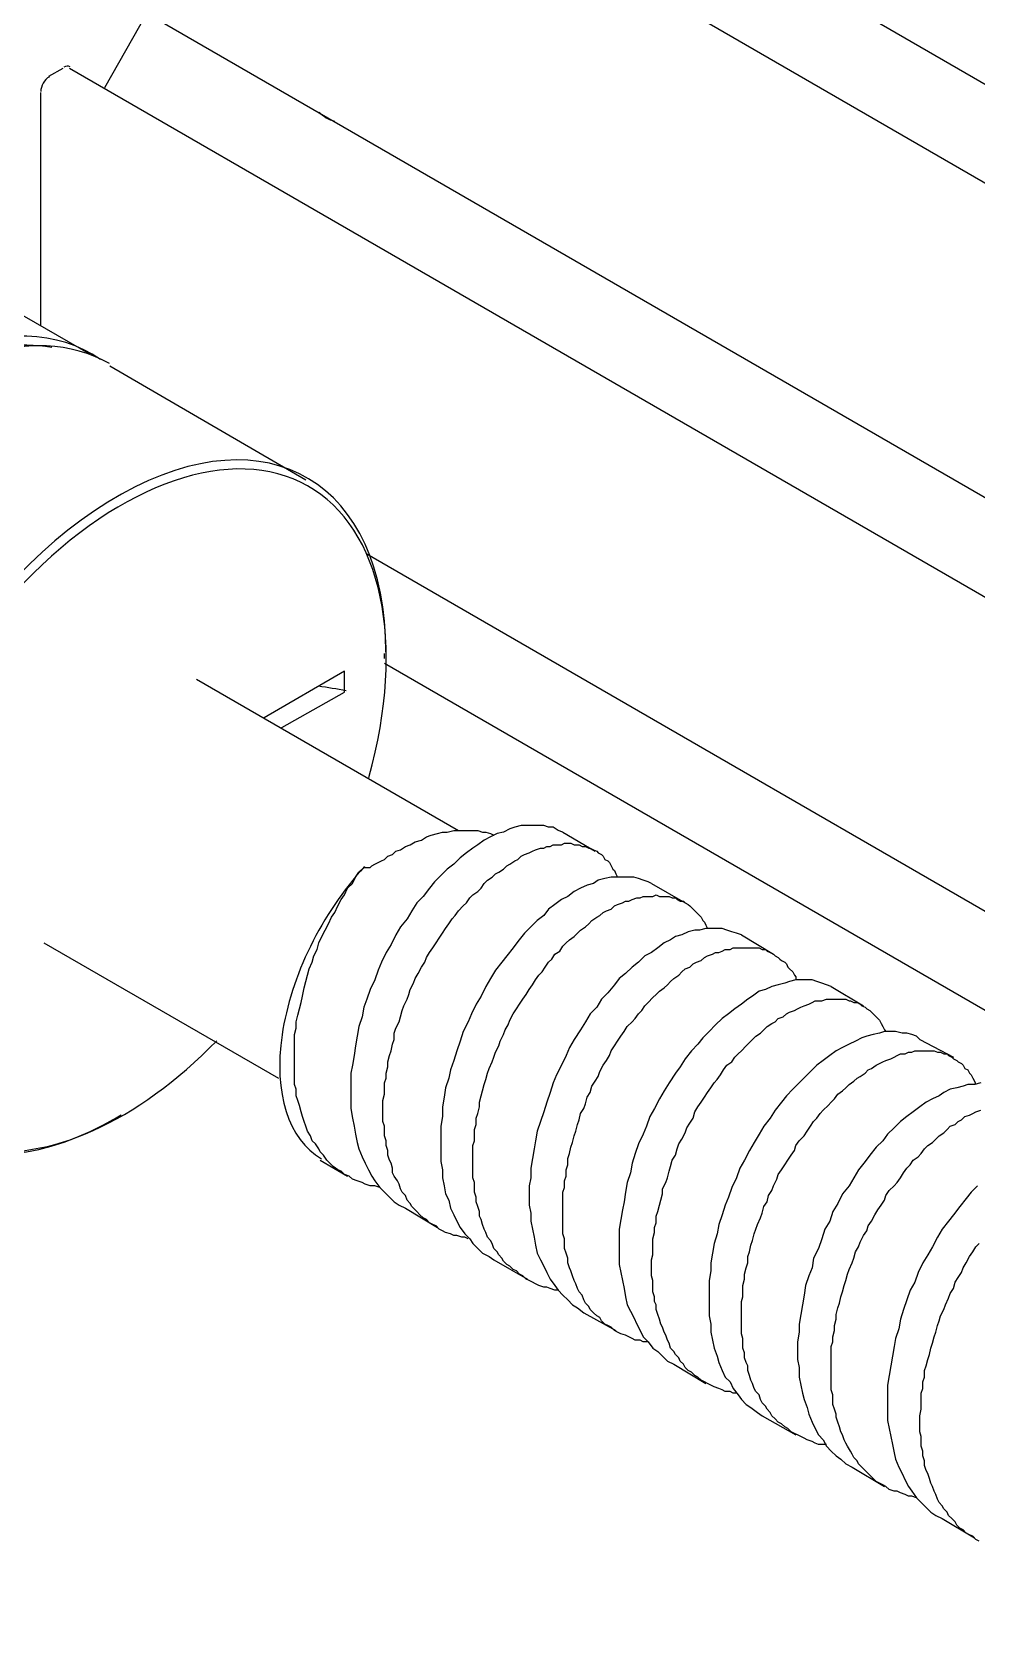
# Model space of a CAD drawing. Extents: x 23 to 317, y -101 to 289.
# Drawn here: x 67.52 to 76.34, y 85.41 to 100.46 of the extents above; entities that cross this region are included whole.
import ezdxf

# ---------------------------------------------------------------- set-up
doc = ezdxf.new("R2010")
doc.units = 0
doc.layers.get('0').update_dxf_attribs({"linetype": 'CONTINUOUS'})

msp = doc.modelspace()

# ---------------------------------------------------------------- linework, layer by layer
at = {"color": 7}
for points in [[(67.61677, 105.062047), (107.961018, 81.768047)], [(67.871923, 103.996407), (108.636424, 80.447253)], [(67.61677, 101.204729), (110.37747, 76.51489)], [(68.202122, 99.943971), (68.592356, 100.634386)], [(67.676806, 100.049034), (67.811887, 100.12408)], [(67.871923, 100.12408), (110.37747, 75.58433)], [(67.601761, 97.722636), (67.601761, 99.898944)], [(68.06704, 97.452474), (66.23594, 98.503105)], [(68.247149, 97.347411), (70.078249, 96.28177)], [(70.648592, 95.591355), (110.37747, 72.642562)], [(70.813691, 94.615769), (70.813691, 94.660796)], [(70.813691, 94.570742), (110.37747, 71.727012)], [(69.057636, 94.420652), (71.504106, 93.009804)], [(69.853114, 93.970381), (70.438466, 94.300579), (70.438466, 94.495697), (69.688015, 94.060435)], [(72.479692, 92.994795), (72.434665, 93.009804), (72.389638, 93.039822), (72.344611, 93.039822), (72.299584, 93.054831), (72.254557, 93.054831), (72.194521, 93.054831), (72.149494, 93.054831), (72.089458, 93.054831), (72.029422, 93.039822), (71.984395, 93.024813), (71.924359, 92.994795), (71.864323, 92.979786), (71.804287, 92.949768), (71.74425, 92.91975), (71.684214, 92.874722), (71.639187, 92.844704), (71.579151, 92.799677), (71.519115, 92.75465), (71.459079, 92.694614), (71.399043, 92.649587), (71.339007, 92.589551), (71.278971, 92.529515), (71.233944, 92.469479), (71.173908, 92.394434), (71.113872, 92.334398), (71.068845, 92.259353), (71.023817, 92.184308), (70.963781, 92.109262), (70.918754, 92.034217), (70.873727, 91.944163), (70.8287, 91.869118), (70.783673, 91.779064), (70.753655, 91.704019), (70.723637, 91.613965), (70.67861, 91.523911), (70.648592, 91.433856), (70.618574, 91.358811), (70.603565, 91.268757), (70.573547, 91.178703), (70.558538, 91.088649), (70.543529, 90.998595), (70.52852, 90.908541), (70.513511, 90.818487), (70.498502, 90.743442), (70.498502, 90.653387), (70.498502, 90.563333), (70.498502, 90.488288), (70.498502, 90.413243), (70.513511, 90.323189), (70.52852, 90.248144), (70.543529, 90.173099), (70.558538, 90.098054), (70.573547, 90.038018), (70.603565, 89.962972), (70.633583, 89.902936), (70.663601, 89.8429), (70.693619, 89.782864), (70.723637, 89.737837), (70.768664, 89.677801), (70.813691, 89.632774), (70.858718, 89.587747), (70.903745, 89.54272), (70.948772, 89.512702), (71.008808, 89.482684)], [(70.618574, 92.664596), (70.633583, 92.664596), (70.648592, 92.664596), (70.663601, 92.664596), (70.67861, 92.664596), (70.693619, 92.679605), (70.723637, 92.694614), (70.753655, 92.709623), (70.783673, 92.724632), (70.813691, 92.739641), (70.843709, 92.769659), (70.888736, 92.784668), (70.918754, 92.814686), (70.963781, 92.829695), (71.008808, 92.859713), (71.053836, 92.874722), (71.098863, 92.904741), (71.158899, 92.91975), (71.203926, 92.949768), (71.248953, 92.964777), (71.308989, 92.979786), (71.354016, 92.994795), (71.399043, 92.994795), (71.459079, 93.009804), (71.504106, 93.009804), (71.549133, 93.009804), (71.59416, 93.009804), (71.639187, 93.009804), (71.684214, 93.009804), (71.729241, 92.994795), (71.759259, 92.994795), (71.804287, 92.979786), (71.834305, 92.964777)], [(71.59416, 89.197512), (71.564142, 89.212521), (71.534124, 89.212521), (71.489097, 89.22753), (71.459079, 89.22753), (71.429061, 89.242539), (71.384034, 89.257548), (71.354016, 89.272557), (71.323998, 89.287567), (71.29398, 89.317585), (71.263962, 89.332594), (71.233944, 89.347603), (71.203926, 89.377621), (71.173908, 89.39263), (71.14389, 89.422648), (71.113872, 89.452666), (71.098863, 89.467675), (71.068845, 89.497693), (71.053836, 89.527711), (71.023817, 89.557729), (71.008808, 89.602756), (70.97879, 89.632774), (70.963781, 89.662792), (70.948772, 89.707819), (70.933763, 89.737837), (70.903745, 89.782864), (70.888736, 89.812882), (70.888736, 89.857909), (70.873727, 89.902936), (70.858718, 89.932954), (70.843709, 89.977981), (70.843709, 90.023009), (70.8287, 90.068036), (70.8287, 90.113063), (70.813691, 90.15809), (70.813691, 90.203117), (70.813691, 90.248144), (70.798682, 90.293171), (70.798682, 90.353207), (70.798682, 90.398234), (70.798682, 90.443261), (70.798682, 90.488288), (70.813691, 90.548324), (70.813691, 90.593351), (70.813691, 90.653387), (70.8287, 90.698414), (70.8287, 90.743442), (70.843709, 90.803478), (70.843709, 90.848505), (70.858718, 90.908541), (70.873727, 90.953568), (70.888736, 91.013604), (70.903745, 91.058631), (70.903745, 91.118667), (70.918754, 91.163694), (70.948772, 91.22373), (70.963781, 91.268757), (70.97879, 91.328793), (70.993799, 91.37382), (71.023817, 91.433856), (71.038826, 91.478884), (71.053836, 91.523911), (71.083854, 91.583947), (71.098863, 91.628974), (71.128881, 91.674001), (71.158899, 91.734037), (71.188917, 91.779064), (71.203926, 91.824091), (71.233944, 91.869118), (71.263962, 91.914145), (71.29398, 91.959172), (71.323998, 92.004199), (71.354016, 92.049226), (71.384034, 92.094253), (71.414052, 92.13928), (71.44407, 92.184308), (71.474088, 92.214326), (71.504106, 92.259353), (71.549133, 92.30438), (71.579151, 92.334398), (71.609169, 92.379425), (71.639187, 92.409443), (71.684214, 92.439461), (71.714232, 92.469479), (71.74425, 92.514506), (71.774269, 92.544524), (71.819296, 92.574542), (71.849314, 92.60456), (71.879332, 92.619569), (71.924359, 92.649587), (71.954377, 92.679605), (71.984395, 92.694614), (72.029422, 92.724632), (72.05944, 92.739641), (72.089458, 92.769659), (72.119476, 92.784668), (72.164503, 92.799677), (72.194521, 92.814686), (72.224539, 92.829695), (72.269566, 92.844704), (72.299584, 92.844704), (72.329602, 92.859713), (72.35962, 92.859713), (72.389638, 92.874722), (72.419656, 92.874722), (72.464683, 92.874722), (72.494702, 92.889732), (72.52472, 92.889732), (72.554738, 92.889732), (72.584756, 92.874722), (72.614774, 92.874722), (72.629783, 92.874722), (72.659801, 92.859713), (72.689819, 92.859713), (72.719837, 92.844704), (72.734846, 92.844704), (72.764864, 92.829695), (72.794882, 92.814686), (72.809891, 92.799677), (72.839909, 92.784668), (72.854918, 92.769659), (72.869927, 92.739641), (72.899945, 92.724632), (72.914954, 92.709623), (72.929963, 92.679605), (72.944972, 92.649587), (72.959981, 92.634578), (72.97499, 92.60456), (72.989999, 92.574542)], [(72.479692, 92.994795), (72.779873, 92.814686)], [(70.768664, 89.677801), (70.723637, 89.69281), (70.67861, 89.69281), (70.633583, 89.707819), (70.603565, 89.722828), (70.558538, 89.737837), (70.513511, 89.752846), (70.483493, 89.782864), (70.438466, 89.797873), (70.408448, 89.827891), (70.37843, 89.8429), (70.333403, 89.872918), (70.303384, 89.902936), (70.273366, 89.932954), (70.243348, 89.977981), (70.21333, 90.008), (70.198321, 90.038018), (70.168303, 90.083045), (70.138285, 90.113063), (70.123276, 90.15809), (70.093258, 90.203117), (70.078249, 90.248144), (70.06324, 90.293171), (70.048231, 90.338198), (70.033222, 90.383225), (70.018213, 90.443261), (70.003204, 90.488288), (69.988195, 90.533315), (69.988195, 90.593351), (69.973186, 90.638378), (69.973186, 90.698414), (69.973186, 90.758451), (69.973186, 90.818487), (69.973186, 90.863514), (69.973186, 90.92355), (69.973186, 90.983586), (69.973186, 91.043622), (69.973186, 91.103658), (69.988195, 91.163694), (69.988195, 91.22373), (70.003204, 91.283766), (70.018213, 91.343802), (70.033222, 91.403838), (70.048231, 91.463875), (70.06324, 91.53892), (70.078249, 91.598956), (70.093258, 91.658992), (70.108267, 91.719028), (70.138285, 91.779064), (70.153294, 91.8391), (70.183312, 91.899136), (70.198321, 91.959172), (70.228339, 92.019208), (70.258357, 92.079244), (70.288375, 92.13928), (70.318393, 92.199317), (70.348412, 92.244344), (70.37843, 92.30438), (70.408448, 92.364416), (70.438466, 92.409443), (70.468484, 92.469479), (70.513511, 92.514506), (70.543529, 92.574542), (70.573547, 92.619569), (70.618574, 92.664596)], [(73.305189, 92.514506), (73.275171, 92.529515), (73.230144, 92.544524), (73.185116, 92.559533), (73.140089, 92.574542), (73.080053, 92.574542), (73.035026, 92.574542), (72.97499, 92.574542), (72.929963, 92.574542), (72.869927, 92.559533), (72.809891, 92.544524), (72.764864, 92.514506), (72.704828, 92.499497), (72.644792, 92.469479), (72.584756, 92.439461), (72.52472, 92.394434), (72.464683, 92.364416), (72.404647, 92.319389), (72.344611, 92.274362), (72.299584, 92.214326), (72.239548, 92.169299), (72.179512, 92.109262), (72.119476, 92.049226), (72.05944, 91.974181), (72.014413, 91.914145), (71.954377, 91.8391), (71.90935, 91.779064), (71.849314, 91.704019), (71.804287, 91.628974), (71.759259, 91.553929), (71.714232, 91.463875), (71.669205, 91.388829), (71.624178, 91.298775), (71.59416, 91.22373), (71.549133, 91.133676), (71.519115, 91.043622), (71.489097, 90.953568), (71.459079, 90.863514), (71.429061, 90.77346), (71.414052, 90.698414), (71.384034, 90.60836), (71.369025, 90.518306), (71.354016, 90.428252), (71.354016, 90.338198), (71.339007, 90.248144), (71.339007, 90.173099), (71.339007, 90.083045), (71.339007, 90.008), (71.339007, 89.917945), (71.354016, 89.8429), (71.354016, 89.767855), (71.369025, 89.69281), (71.384034, 89.617765), (71.414052, 89.557729), (71.429061, 89.482684), (71.459079, 89.422648), (71.489097, 89.362612), (71.519115, 89.302576), (71.564142, 89.242539), (71.609169, 89.197512), (71.639187, 89.152485), (71.684214, 89.107458), (71.729241, 89.062431), (71.789278, 89.032413), (71.834305, 89.002395)], [(73.305189, 92.514506), (73.620378, 92.334398)], [(72.434665, 88.717224), (72.404647, 88.717224), (72.35962, 88.732233), (72.329602, 88.747242), (72.299584, 88.747242), (72.254557, 88.762251), (72.224539, 88.77726), (72.194521, 88.792269), (72.164503, 88.807278), (72.134485, 88.822287), (72.104467, 88.852305), (72.074449, 88.867314), (72.044431, 88.897332), (72.014413, 88.912341), (71.984395, 88.942359), (71.954377, 88.957368), (71.924359, 88.987386), (71.90935, 89.017404), (71.879332, 89.047422), (71.864323, 89.07744), (71.834305, 89.107458), (71.819296, 89.152485), (71.804287, 89.182503), (71.774269, 89.212521), (71.759259, 89.257548), (71.74425, 89.287567), (71.729241, 89.332594), (71.714232, 89.377621), (71.699223, 89.407639), (71.699223, 89.452666), (71.684214, 89.497693), (71.669205, 89.54272), (71.669205, 89.587747), (71.654196, 89.632774), (71.654196, 89.677801), (71.654196, 89.722828), (71.639187, 89.767855), (71.639187, 89.812882), (71.639187, 89.857909), (71.639187, 89.917945), (71.639187, 89.962972), (71.639187, 90.008), (71.639187, 90.068036), (71.654196, 90.113063), (71.654196, 90.15809), (71.654196, 90.218126), (71.669205, 90.263153), (71.669205, 90.323189), (71.684214, 90.368216), (71.699223, 90.428252), (71.699223, 90.473279), (71.714232, 90.533315), (71.729241, 90.578342), (71.74425, 90.638378), (71.759259, 90.683405), (71.774269, 90.743442), (71.789278, 90.788469), (71.819296, 90.848505), (71.834305, 90.893532), (71.849314, 90.938559), (71.879332, 90.998595), (71.894341, 91.043622), (71.924359, 91.103658), (71.939368, 91.148685), (71.969386, 91.193712), (71.984395, 91.238739), (72.014413, 91.298775), (72.044431, 91.343802), (72.074449, 91.388829), (72.104467, 91.433856), (72.134485, 91.478884), (72.164503, 91.523911), (72.194521, 91.568938), (72.224539, 91.613965), (72.254557, 91.658992), (72.284575, 91.68901), (72.314593, 91.734037), (72.344611, 91.779064), (72.374629, 91.809082), (72.404647, 91.854109), (72.449674, 91.884127), (72.479692, 91.929154), (72.509711, 91.959172), (72.539729, 91.98919), (72.584756, 92.019208), (72.614774, 92.049226), (72.644792, 92.079244), (72.689819, 92.109262), (72.719837, 92.13928), (72.749855, 92.169299), (72.794882, 92.199317), (72.8249, 92.214326), (72.854918, 92.244344), (72.884936, 92.259353), (72.929963, 92.274362), (72.959981, 92.30438), (72.989999, 92.319389), (73.035026, 92.334398), (73.065044, 92.349407), (73.095062, 92.349407), (73.12508, 92.364416), (73.170107, 92.379425), (73.200126, 92.379425), (73.230144, 92.394434), (73.260162, 92.394434), (73.29018, 92.394434), (73.320198, 92.394434), (73.350216, 92.409443), (73.380234, 92.394434), (73.410252, 92.394434), (73.44027, 92.394434), (73.470288, 92.394434), (73.500306, 92.379425), (73.530324, 92.379425), (73.545333, 92.364416), (73.575351, 92.349407), (73.605369, 92.349407), (73.620378, 92.334398), (73.650396, 92.319389), (73.665405, 92.30438), (73.695423, 92.274362), (73.710432, 92.259353), (73.725441, 92.244344), (73.755459, 92.214326), (73.770468, 92.199317), (73.785477, 92.169299), (73.800486, 92.154289), (73.815495, 92.124271), (73.830504, 92.094253)], [(74.145694, 92.034217), (74.100667, 92.049226), (74.05564, 92.064235), (74.010613, 92.079244), (73.965586, 92.094253), (73.920559, 92.094253), (73.875531, 92.094253), (73.815495, 92.094253), (73.755459, 92.079244), (73.710432, 92.079244), (73.650396, 92.064235), (73.59036, 92.034217), (73.530324, 92.019208), (73.485297, 91.98919), (73.425261, 91.959172), (73.365225, 91.914145), (73.305189, 91.869118), (73.245153, 91.8391), (73.185116, 91.779064), (73.12508, 91.734037), (73.065044, 91.674001), (73.005008, 91.628974), (72.959981, 91.568938), (72.899945, 91.493893), (72.839909, 91.433856), (72.794882, 91.358811), (72.734846, 91.298775), (72.689819, 91.22373), (72.644792, 91.148685), (72.584756, 91.058631), (72.539729, 90.983586), (72.509711, 90.908541), (72.464683, 90.818487), (72.419656, 90.728433), (72.389638, 90.653387), (72.35962, 90.563333), (72.329602, 90.473279), (72.299584, 90.383225), (72.269566, 90.293171), (72.239548, 90.203117), (72.224539, 90.113063), (72.20953, 90.038018), (72.194521, 89.947963), (72.179512, 89.857909), (72.179512, 89.767855), (72.164503, 89.69281), (72.164503, 89.602756), (72.164503, 89.512702), (72.179512, 89.437657), (72.179512, 89.362612), (72.194521, 89.287567), (72.20953, 89.212521), (72.224539, 89.137476), (72.239548, 89.062431), (72.269566, 89.002395), (72.299584, 88.942359), (72.329602, 88.882323), (72.35962, 88.822287), (72.404647, 88.762251), (72.434665, 88.717224), (72.479692, 88.672197), (72.52472, 88.62717), (72.569747, 88.582143), (72.614774, 88.552124), (72.67481, 88.507097)], [(74.145694, 92.034217), (74.445874, 91.854109)], [(67.631779, 91.959172), (69.823096, 90.698414)], [(73.275171, 88.236935), (73.230144, 88.236935), (73.200126, 88.251944), (73.155098, 88.251944), (73.12508, 88.266953), (73.095062, 88.281962), (73.065044, 88.296971), (73.020017, 88.31198), (72.989999, 88.326989), (72.959981, 88.341998), (72.929963, 88.372016), (72.899945, 88.387025), (72.869927, 88.402034), (72.839909, 88.432052), (72.8249, 88.46207), (72.794882, 88.477079), (72.764864, 88.507097), (72.734846, 88.537115), (72.719837, 88.567134), (72.689819, 88.597152), (72.67481, 88.62717), (72.659801, 88.672197), (72.629783, 88.702215), (72.614774, 88.732233), (72.599765, 88.77726), (72.584756, 88.807278), (72.569747, 88.852305), (72.554738, 88.897332), (72.539729, 88.92735), (72.52472, 88.972377), (72.52472, 89.017404), (72.509711, 89.062431), (72.494702, 89.107458), (72.494702, 89.152485), (72.494702, 89.197512), (72.479692, 89.242539), (72.479692, 89.287567), (72.479692, 89.332594), (72.479692, 89.377621), (72.479692, 89.437657), (72.479692, 89.482684), (72.479692, 89.527711), (72.479692, 89.587747), (72.479692, 89.632774), (72.494702, 89.677801), (72.494702, 89.737837), (72.509711, 89.782864), (72.509711, 89.8429), (72.52472, 89.887927), (72.52472, 89.947963), (72.539729, 89.99299), (72.554738, 90.053027), (72.569747, 90.098054), (72.584756, 90.15809), (72.599765, 90.203117), (72.614774, 90.263153), (72.629783, 90.30818), (72.644792, 90.368216), (72.67481, 90.413243), (72.689819, 90.45827), (72.704828, 90.518306), (72.734846, 90.563333), (72.749855, 90.623369), (72.779873, 90.668396), (72.809891, 90.713423), (72.8249, 90.758451), (72.854918, 90.818487), (72.884936, 90.863514), (72.914954, 90.908541), (72.929963, 90.953568), (72.959981, 90.998595), (72.989999, 91.043622), (73.020017, 91.088649), (73.050035, 91.133676), (73.080053, 91.178703), (73.12508, 91.22373), (73.155098, 91.253748), (73.185116, 91.298775), (73.215135, 91.328793), (73.245153, 91.37382), (73.275171, 91.403838), (73.320198, 91.448866), (73.350216, 91.478884), (73.380234, 91.508902), (73.425261, 91.53892), (73.455279, 91.568938), (73.485297, 91.598956), (73.515315, 91.628974), (73.560342, 91.658992), (73.59036, 91.68901), (73.620378, 91.719028), (73.665405, 91.734037), (73.695423, 91.764055), (73.725441, 91.779064), (73.770468, 91.794073), (73.800486, 91.824091), (73.830504, 91.8391), (73.875531, 91.854109), (73.905549, 91.869118), (73.935568, 91.869118), (73.965586, 91.884127), (73.995604, 91.899136), (74.040631, 91.899136), (74.070649, 91.914145), (74.100667, 91.914145), (74.130685, 91.914145), (74.160703, 91.914145), (74.190721, 91.914145), (74.220739, 91.914145), (74.250757, 91.914145), (74.280775, 91.914145), (74.310793, 91.914145), (74.340811, 91.899136), (74.370829, 91.899136), (74.385838, 91.884127), (74.415856, 91.869118), (74.445874, 91.854109), (74.460883, 91.8391), (74.490901, 91.824091), (74.50591, 91.809082), (74.520919, 91.794073), (74.550937, 91.779064), (74.565946, 91.764055), (74.580955, 91.734037), (74.595964, 91.719028), (74.625982, 91.68901), (74.640992, 91.658992), (74.656001, 91.643983), (74.656001, 91.613965)], [(74.986199, 91.553929), (74.941172, 91.568938), (74.896145, 91.583947), (74.851118, 91.598956), (74.806091, 91.613965), (74.761064, 91.613965), (74.701028, 91.613965), (74.656001, 91.613965), (74.595964, 91.598956), (74.550937, 91.583947), (74.490901, 91.568938), (74.430865, 91.553929), (74.370829, 91.523911), (74.310793, 91.508902), (74.250757, 91.463875), (74.20573, 91.433856), (74.145694, 91.388829), (74.085658, 91.343802), (74.025622, 91.298775), (73.965586, 91.253748), (73.905549, 91.193712), (73.845513, 91.133676), (73.785477, 91.07364), (73.74045, 91.013604), (73.680414, 90.953568), (73.620378, 90.878523), (73.575351, 90.803478), (73.530324, 90.743442), (73.470288, 90.653387), (73.425261, 90.578342), (73.380234, 90.503297), (73.335207, 90.413243), (73.29018, 90.338198), (73.260162, 90.248144), (73.230144, 90.173099), (73.185116, 90.083045), (73.155098, 89.99299), (73.12508, 89.902936), (73.110071, 89.812882), (73.080053, 89.722828), (73.065044, 89.632774), (73.050035, 89.54272), (73.035026, 89.467675), (73.020017, 89.377621), (73.005008, 89.287567), (73.005008, 89.197512), (73.005008, 89.122467), (73.005008, 89.032413), (73.005008, 88.957368), (73.020017, 88.882323), (73.035026, 88.807278), (73.050035, 88.732233), (73.065044, 88.657188), (73.080053, 88.582143), (73.110071, 88.522106), (73.140089, 88.46207), (73.170107, 88.402034), (73.200126, 88.341998), (73.230144, 88.281962), (73.275171, 88.236935), (73.320198, 88.176899), (73.365225, 88.146881), (73.410252, 88.101854), (73.455279, 88.056827), (73.515315, 88.026809)], [(74.986199, 91.553929), (75.286379, 91.37382)], [(74.100667, 87.756646), (74.070649, 87.756646), (74.040631, 87.771655), (73.995604, 87.771655), (73.965586, 87.786664), (73.935568, 87.801673), (73.89054, 87.816682), (73.860522, 87.831691), (73.830504, 87.846701), (73.800486, 87.86171), (73.770468, 87.876719), (73.74045, 87.906737), (73.710432, 87.921746), (73.680414, 87.951764), (73.650396, 87.966773), (73.620378, 87.996791), (73.605369, 88.026809), (73.575351, 88.056827), (73.560342, 88.086845), (73.530324, 88.116863), (73.515315, 88.146881), (73.485297, 88.176899), (73.470288, 88.221926), (73.455279, 88.251944), (73.44027, 88.296971), (73.425261, 88.326989), (73.410252, 88.372016), (73.395243, 88.402034), (73.380234, 88.447061), (73.365225, 88.492088), (73.350216, 88.537115), (73.350216, 88.582143), (73.335207, 88.612161), (73.335207, 88.657188), (73.320198, 88.702215), (73.320198, 88.762251), (73.320198, 88.807278), (73.305189, 88.852305), (73.305189, 88.897332), (73.305189, 88.942359), (73.305189, 89.002395), (73.320198, 89.047422), (73.320198, 89.092449), (73.320198, 89.152485), (73.320198, 89.197512), (73.335207, 89.257548), (73.335207, 89.302576), (73.350216, 89.347603), (73.350216, 89.407639), (73.365225, 89.452666), (73.380234, 89.512702), (73.395243, 89.557729), (73.410252, 89.617765), (73.410252, 89.662792), (73.44027, 89.722828), (73.455279, 89.767855), (73.470288, 89.827891), (73.485297, 89.872918), (73.500306, 89.932954), (73.530324, 89.977981), (73.545333, 90.038018), (73.560342, 90.083045), (73.59036, 90.128072), (73.620378, 90.188108), (73.635387, 90.233135), (73.665405, 90.278162), (73.695423, 90.323189), (73.710432, 90.383225), (73.74045, 90.428252), (73.770468, 90.473279), (73.800486, 90.518306), (73.830504, 90.563333), (73.860522, 90.60836), (73.89054, 90.653387), (73.920559, 90.683405), (73.950577, 90.728433), (73.980595, 90.77346), (74.010613, 90.818487), (74.05564, 90.848505), (74.085658, 90.893532), (74.115676, 90.92355), (74.145694, 90.953568), (74.190721, 90.998595), (74.220739, 91.028613), (74.250757, 91.058631), (74.280775, 91.088649), (74.325802, 91.118667), (74.35582, 91.148685), (74.385838, 91.178703), (74.430865, 91.208721), (74.460883, 91.22373), (74.490901, 91.253748), (74.535928, 91.268757), (74.565946, 91.298775), (74.595964, 91.313784), (74.640992, 91.328793), (74.67101, 91.343802), (74.701028, 91.358811), (74.731046, 91.37382), (74.776073, 91.388829), (74.806091, 91.403838), (74.836109, 91.418847), (74.866127, 91.418847), (74.896145, 91.418847), (74.941172, 91.433856), (74.97119, 91.433856), (75.001208, 91.433856), (75.031226, 91.433856), (75.061244, 91.433856), (75.091262, 91.433856), (75.12128, 91.433856), (75.151298, 91.418847), (75.166307, 91.418847), (75.196325, 91.403838), (75.226343, 91.403838), (75.256361, 91.388829), (75.27137, 91.37382), (75.301388, 91.358811), (75.316397, 91.343802), (75.346415, 91.328793), (75.361425, 91.313784), (75.376434, 91.298775), (75.406452, 91.268757), (75.421461, 91.253748), (75.43647, 91.238739), (75.451479, 91.208721), (75.466488, 91.178703), (75.481497, 91.148685), (75.496506, 91.133676)], [(75.811695, 91.058631), (75.781677, 91.088649), (75.73665, 91.103658), (75.691623, 91.118667), (75.646596, 91.118667), (75.58656, 91.133676), (75.541533, 91.133676), (75.481497, 91.133676), (75.43647, 91.118667), (75.376434, 91.103658), (75.316397, 91.088649), (75.27137, 91.07364), (75.211334, 91.043622), (75.151298, 91.013604), (75.091262, 90.983586), (75.031226, 90.953568), (74.97119, 90.908541), (74.911154, 90.863514), (74.851118, 90.818487), (74.806091, 90.77346), (74.746055, 90.713423), (74.686019, 90.653387), (74.625982, 90.593351), (74.565946, 90.533315), (74.520919, 90.473279), (74.460883, 90.398234), (74.415856, 90.323189), (74.35582, 90.248144), (74.310793, 90.173099), (74.265766, 90.098054), (74.220739, 90.023009), (74.175712, 89.932954), (74.130685, 89.857909), (74.100667, 89.767855), (74.05564, 89.677801), (74.025622, 89.587747), (73.995604, 89.512702), (73.965586, 89.422648), (73.935568, 89.332594), (73.920559, 89.242539), (73.89054, 89.152485), (73.875531, 89.062431), (73.860522, 88.972377), (73.860522, 88.897332), (73.845513, 88.807278), (73.845513, 88.717224), (73.845513, 88.642179), (73.845513, 88.552124), (73.845513, 88.477079), (73.860522, 88.402034), (73.860522, 88.326989), (73.875531, 88.251944), (73.89054, 88.176899), (73.920559, 88.101854), (73.935568, 88.041818), (73.965586, 87.966773), (73.995604, 87.906737), (74.040631, 87.86171), (74.070649, 87.801673), (74.115676, 87.741637), (74.145694, 87.69661), (74.190721, 87.651583), (74.235748, 87.621565), (74.295784, 87.576538), (74.340811, 87.54652)], [(74.941172, 87.276358), (74.911154, 87.276358), (74.866127, 87.276358), (74.836109, 87.291367), (74.806091, 87.306376), (74.761064, 87.321385), (74.731046, 87.336394), (74.701028, 87.351403), (74.67101, 87.366412), (74.640992, 87.381421), (74.610973, 87.39643), (74.580955, 87.426448), (74.550937, 87.441457), (74.520919, 87.471475), (74.490901, 87.486484), (74.460883, 87.516502), (74.430865, 87.54652), (74.415856, 87.576538), (74.385838, 87.606556), (74.370829, 87.636574), (74.340811, 87.666592), (74.325802, 87.69661), (74.310793, 87.741637), (74.280775, 87.771655), (74.265766, 87.801673), (74.250757, 87.846701), (74.235748, 87.876719), (74.220739, 87.921746), (74.20573, 87.966773), (74.20573, 88.0118), (74.190721, 88.041818), (74.175712, 88.086845), (74.175712, 88.131872), (74.160703, 88.176899), (74.160703, 88.221926), (74.160703, 88.266953), (74.145694, 88.31198), (74.145694, 88.372016), (74.145694, 88.417043), (74.145694, 88.46207), (74.145694, 88.507097), (74.145694, 88.567134), (74.145694, 88.612161), (74.160703, 88.657188), (74.160703, 88.717224), (74.160703, 88.762251), (74.175712, 88.822287), (74.175712, 88.867314), (74.190721, 88.92735), (74.20573, 88.972377), (74.20573, 89.032413), (74.220739, 89.07744), (74.235748, 89.137476), (74.250757, 89.182503), (74.265766, 89.242539), (74.280775, 89.287567), (74.295784, 89.332594), (74.325802, 89.39263), (74.340811, 89.437657), (74.35582, 89.497693), (74.385838, 89.54272), (74.400847, 89.602756), (74.430865, 89.647783), (74.445874, 89.69281), (74.475892, 89.752846), (74.490901, 89.797873), (74.520919, 89.8429), (74.550937, 89.887927), (74.580955, 89.932954), (74.610973, 89.977981), (74.640992, 90.023009), (74.656001, 90.068036), (74.686019, 90.113063), (74.731046, 90.15809), (74.761064, 90.203117), (74.791082, 90.248144), (74.8211, 90.293171), (74.851118, 90.323189), (74.881136, 90.368216), (74.911154, 90.398234), (74.956181, 90.443261), (74.986199, 90.473279), (75.016217, 90.503297), (75.046235, 90.548324), (75.091262, 90.578342), (75.12128, 90.60836), (75.151298, 90.638378), (75.196325, 90.668396), (75.226343, 90.698414), (75.256361, 90.713423), (75.301388, 90.743442), (75.331406, 90.77346), (75.361425, 90.788469), (75.406452, 90.818487), (75.43647, 90.833496), (75.466488, 90.848505), (75.496506, 90.863514), (75.541533, 90.878523), (75.571551, 90.893532), (75.601569, 90.908541), (75.631587, 90.92355), (75.676614, 90.92355), (75.706632, 90.938559), (75.73665, 90.938559), (75.766668, 90.953568), (75.796686, 90.953568), (75.826704, 90.953568), (75.856722, 90.953568), (75.88674, 90.953568), (75.916758, 90.953568), (75.946776, 90.953568), (75.976794, 90.938559), (76.006812, 90.938559), (76.03683, 90.92355), (76.066848, 90.92355), (76.081858, 90.908541), (76.111876, 90.893532), (76.126885, 90.878523), (76.156903, 90.863514), (76.171912, 90.848505), (76.20193, 90.833496), (76.216939, 90.818487), (76.231948, 90.788469), (76.261966, 90.77346), (76.276975, 90.743442), (76.291984, 90.728433), (76.306993, 90.698414), (76.322002, 90.668396), (76.337011, 90.638378)], [(75.811695, 91.058631), (76.126885, 90.893532)], [(76.382038, 90.653387), (76.322002, 90.638378), (76.261966, 90.638378), (76.216939, 90.623369), (76.156903, 90.60836), (76.096867, 90.593351), (76.03683, 90.563333), (75.991803, 90.533315), (75.931767, 90.503297), (75.871731, 90.473279), (75.811695, 90.428252), (75.751659, 90.383225), (75.691623, 90.338198), (75.631587, 90.293171), (75.571551, 90.233135), (75.511515, 90.173099), (75.466488, 90.113063), (75.406452, 90.053027), (75.346415, 89.977981), (75.301388, 89.917945), (75.241352, 89.8429), (75.196325, 89.767855), (75.151298, 89.69281), (75.091262, 89.617765), (75.046235, 89.527711), (75.001208, 89.452666), (74.97119, 89.362612), (74.926163, 89.287567), (74.896145, 89.197512), (74.866127, 89.107458), (74.8211, 89.017404), (74.806091, 88.92735), (74.776073, 88.852305), (74.746055, 88.762251), (74.731046, 88.672197), (74.716037, 88.582143), (74.701028, 88.492088), (74.686019, 88.402034), (74.686019, 88.326989), (74.67101, 88.236935), (74.67101, 88.146881), (74.67101, 88.071836), (74.686019, 87.996791), (74.686019, 87.906737), (74.701028, 87.831691), (74.716037, 87.756646), (74.731046, 87.69661), (74.761064, 87.621565), (74.776073, 87.561529), (74.806091, 87.486484), (74.836109, 87.426448), (74.866127, 87.366412), (74.911154, 87.321385), (74.941172, 87.261349), (74.986199, 87.216322), (75.031226, 87.171295), (75.076253, 87.141277), (75.12128, 87.096249), (75.181316, 87.066231)], [(68.352212, 90.353207), (68.307185, 90.323189)], [(75.781677, 86.78106), (75.73665, 86.796069), (75.706632, 86.796069), (75.676614, 86.811078), (75.631587, 86.826087), (75.601569, 86.841096), (75.571551, 86.841096), (75.526524, 86.856105), (75.496506, 86.886123), (75.466488, 86.901132), (75.43647, 86.916141), (75.406452, 86.93115), (75.376434, 86.961168), (75.346415, 86.991186), (75.331406, 87.006195), (75.301388, 87.036213), (75.27137, 87.066231), (75.241352, 87.096249), (75.226343, 87.126268), (75.196325, 87.156286), (75.181316, 87.186304), (75.166307, 87.216322), (75.136289, 87.261349), (75.12128, 87.291367), (75.106271, 87.321385), (75.091262, 87.366412), (75.076253, 87.39643), (75.061244, 87.441457), (75.046235, 87.486484), (75.031226, 87.531511), (75.031226, 87.561529), (75.016217, 87.606556), (75.001208, 87.651583), (75.001208, 87.69661), (75.001208, 87.741637), (74.986199, 87.786664), (74.986199, 87.846701), (74.986199, 87.891728), (74.986199, 87.936755), (74.986199, 87.981782), (74.986199, 88.041818), (74.986199, 88.086845), (74.986199, 88.131872), (74.986199, 88.191908), (75.001208, 88.236935), (75.001208, 88.281962), (75.016217, 88.341998), (75.016217, 88.387025), (75.031226, 88.447061), (75.031226, 88.492088), (75.046235, 88.552124), (75.061244, 88.597152), (75.076253, 88.657188), (75.091262, 88.702215), (75.106271, 88.762251), (75.12128, 88.807278), (75.136289, 88.867314), (75.151298, 88.912341), (75.181316, 88.972377), (75.196325, 89.017404), (75.211334, 89.07744), (75.241352, 89.122467), (75.256361, 89.167494), (75.286379, 89.22753), (75.316397, 89.272557), (75.331406, 89.317585), (75.361425, 89.362612), (75.391443, 89.422648), (75.421461, 89.467675), (75.451479, 89.512702), (75.481497, 89.557729), (75.496506, 89.602756), (75.526524, 89.647783), (75.571551, 89.69281), (75.601569, 89.722828), (75.631587, 89.767855), (75.661605, 89.812882), (75.691623, 89.857909), (75.721641, 89.887927), (75.751659, 89.932954), (75.796686, 89.962972), (75.826704, 89.99299), (75.856722, 90.038018), (75.88674, 90.068036), (75.931767, 90.098054), (75.961785, 90.128072), (75.991803, 90.15809), (76.03683, 90.188108), (76.066848, 90.218126), (76.096867, 90.248144), (76.141894, 90.263153), (76.171912, 90.293171), (76.20193, 90.30818), (76.231948, 90.338198), (76.276975, 90.353207), (76.306993, 90.368216), (76.337011, 90.383225), (76.382038, 90.398234)], [(70.21333, 89.932954), (70.468484, 89.782864)], [(76.35202, 89.69281), (76.291984, 89.632774), (76.246957, 89.572738), (76.186921, 89.497693), (76.126885, 89.422648), (76.081858, 89.362612), (76.021821, 89.287567), (75.976794, 89.212521), (75.931767, 89.122467), (75.88674, 89.047422), (75.841713, 88.972377), (75.796686, 88.882323), (75.766668, 88.792269), (75.721641, 88.717224), (75.691623, 88.62717), (75.661605, 88.537115), (75.631587, 88.447061), (75.616578, 88.357007), (75.58656, 88.266953), (75.571551, 88.191908), (75.556542, 88.101854), (75.541533, 88.0118), (75.526524, 87.921746), (75.511515, 87.831691), (75.511515, 87.756646), (75.511515, 87.666592), (75.511515, 87.591547), (75.511515, 87.501493), (75.526524, 87.426448), (75.541533, 87.351403), (75.556542, 87.276358), (75.571551, 87.201313), (75.58656, 87.141277), (75.616578, 87.066231), (75.646596, 87.006195), (75.676614, 86.946159), (75.706632, 86.886123), (75.73665, 86.841096), (75.781677, 86.78106), (75.826704, 86.736033), (75.871731, 86.691006), (75.916758, 86.645979), (75.961785, 86.615961), (76.021821, 86.585943)], [(71.008808, 89.482684), (71.308989, 89.302576)], [(76.367029, 86.375816), (76.337011, 86.390825), (76.306993, 86.420844), (76.276975, 86.435853), (76.246957, 86.450862), (76.216939, 86.48088), (76.186921, 86.495889), (76.156903, 86.525907), (76.141894, 86.555925), (76.111876, 86.585943), (76.081858, 86.615961), (76.066848, 86.645979), (76.03683, 86.675997), (76.021821, 86.706015), (75.991803, 86.736033), (75.976794, 86.766051), (75.961785, 86.811078), (75.946776, 86.841096), (75.931767, 86.886123), (75.916758, 86.916141), (75.901749, 86.961168), (75.88674, 87.006195), (75.871731, 87.036213), (75.856722, 87.08124), (75.856722, 87.126268), (75.841713, 87.171295), (75.841713, 87.216322), (75.826704, 87.261349), (75.826704, 87.306376), (75.826704, 87.351403), (75.811695, 87.39643), (75.811695, 87.456466), (75.811695, 87.501493), (75.811695, 87.54652), (75.826704, 87.606556), (75.826704, 87.651583), (75.826704, 87.69661), (75.826704, 87.756646), (75.841713, 87.801673), (75.841713, 87.86171), (75.856722, 87.906737), (75.856722, 87.966773), (75.871731, 88.0118), (75.88674, 88.071836), (75.901749, 88.116863), (75.916758, 88.176899), (75.931767, 88.221926), (75.946776, 88.281962), (75.961785, 88.326989), (75.976794, 88.387025), (75.991803, 88.432052), (76.006812, 88.477079), (76.03683, 88.537115), (76.051839, 88.582143), (76.081858, 88.642179), (76.096867, 88.687206), (76.126885, 88.732233), (76.141894, 88.792269), (76.171912, 88.837296), (76.20193, 88.882323), (76.216939, 88.92735), (76.246957, 88.972377), (76.276975, 89.032413), (76.306993, 89.07744), (76.337011, 89.122467), (76.367029, 89.152485)], [(71.834305, 89.002395), (72.149494, 88.822287)], [(72.67481, 88.507097), (72.97499, 88.341998)], [(73.515315, 88.026809), (73.815495, 87.846701)], [(74.340811, 87.54652), (74.656001, 87.366412)], [(75.181316, 87.066231), (75.481497, 86.886123)], [(76.021821, 86.585943), (76.322002, 86.405835)]]:
    msp.add_lwpolyline(points, dxfattribs=at)
for points in [[(67.875672, 100.139018), (67.860159, 100.147974), (67.839351, 100.146292), (67.817827, 100.134342)], [(67.682746, 100.044288), (67.637924, 100.019404), (67.602289, 99.957678), (67.603153, 99.906419)], [(70.204037, 99.712989), (70.243812, 99.673047), (70.291795, 99.645346), (70.346275, 99.630874)], [(68.24329, 97.3672), (67.53642, 97.77528), (66.477298, 97.417456), (65.547319, 96.456368)], [(68.159878, 97.405536), (67.763366, 97.679825), (67.226102, 97.695623), (66.642227, 97.450159)], [(67.704583, 97.516728), (67.405884, 97.571537), (67.068162, 97.526354), (66.71473, 97.384298)], [(70.824207, 94.676876), (70.824371, 96.258565), (69.726307, 96.91382), (68.356853, 96.149236)], [(70.093538, 96.225747), (69.394892, 96.619157), (68.354945, 96.263495), (67.443902, 95.31957)], [(70.666565, 93.504874), (71.017089, 94.76443), (70.792184, 95.832336), (70.093538, 96.225747)], [(68.356853, 96.149236), (66.987399, 95.384653), (65.852432, 93.482669), (65.806578, 91.875471)], [(70.454752, 94.313154), (70.36879, 94.328484), (70.28233, 94.342869), (70.195418, 94.356301)], [(70.62645, 92.67151), (70.224898, 92.234382), (69.936892, 91.647393), (69.856574, 91.102414)], [(65.806558, 91.682127), (65.851542, 90.146167), (66.961005, 89.547724), (68.314387, 90.329408)], [(69.856574, 91.102414), (69.776257, 90.557436), (69.913949, 90.124507), (70.224644, 89.945141)], [(66.997511, 90.034939), (67.663686, 89.909423), (68.501715, 90.286066), (69.247018, 91.045957)]]:
    msp.add_open_spline(points, degree=3, dxfattribs=at)

doc.saveas('drawing.dxf')
